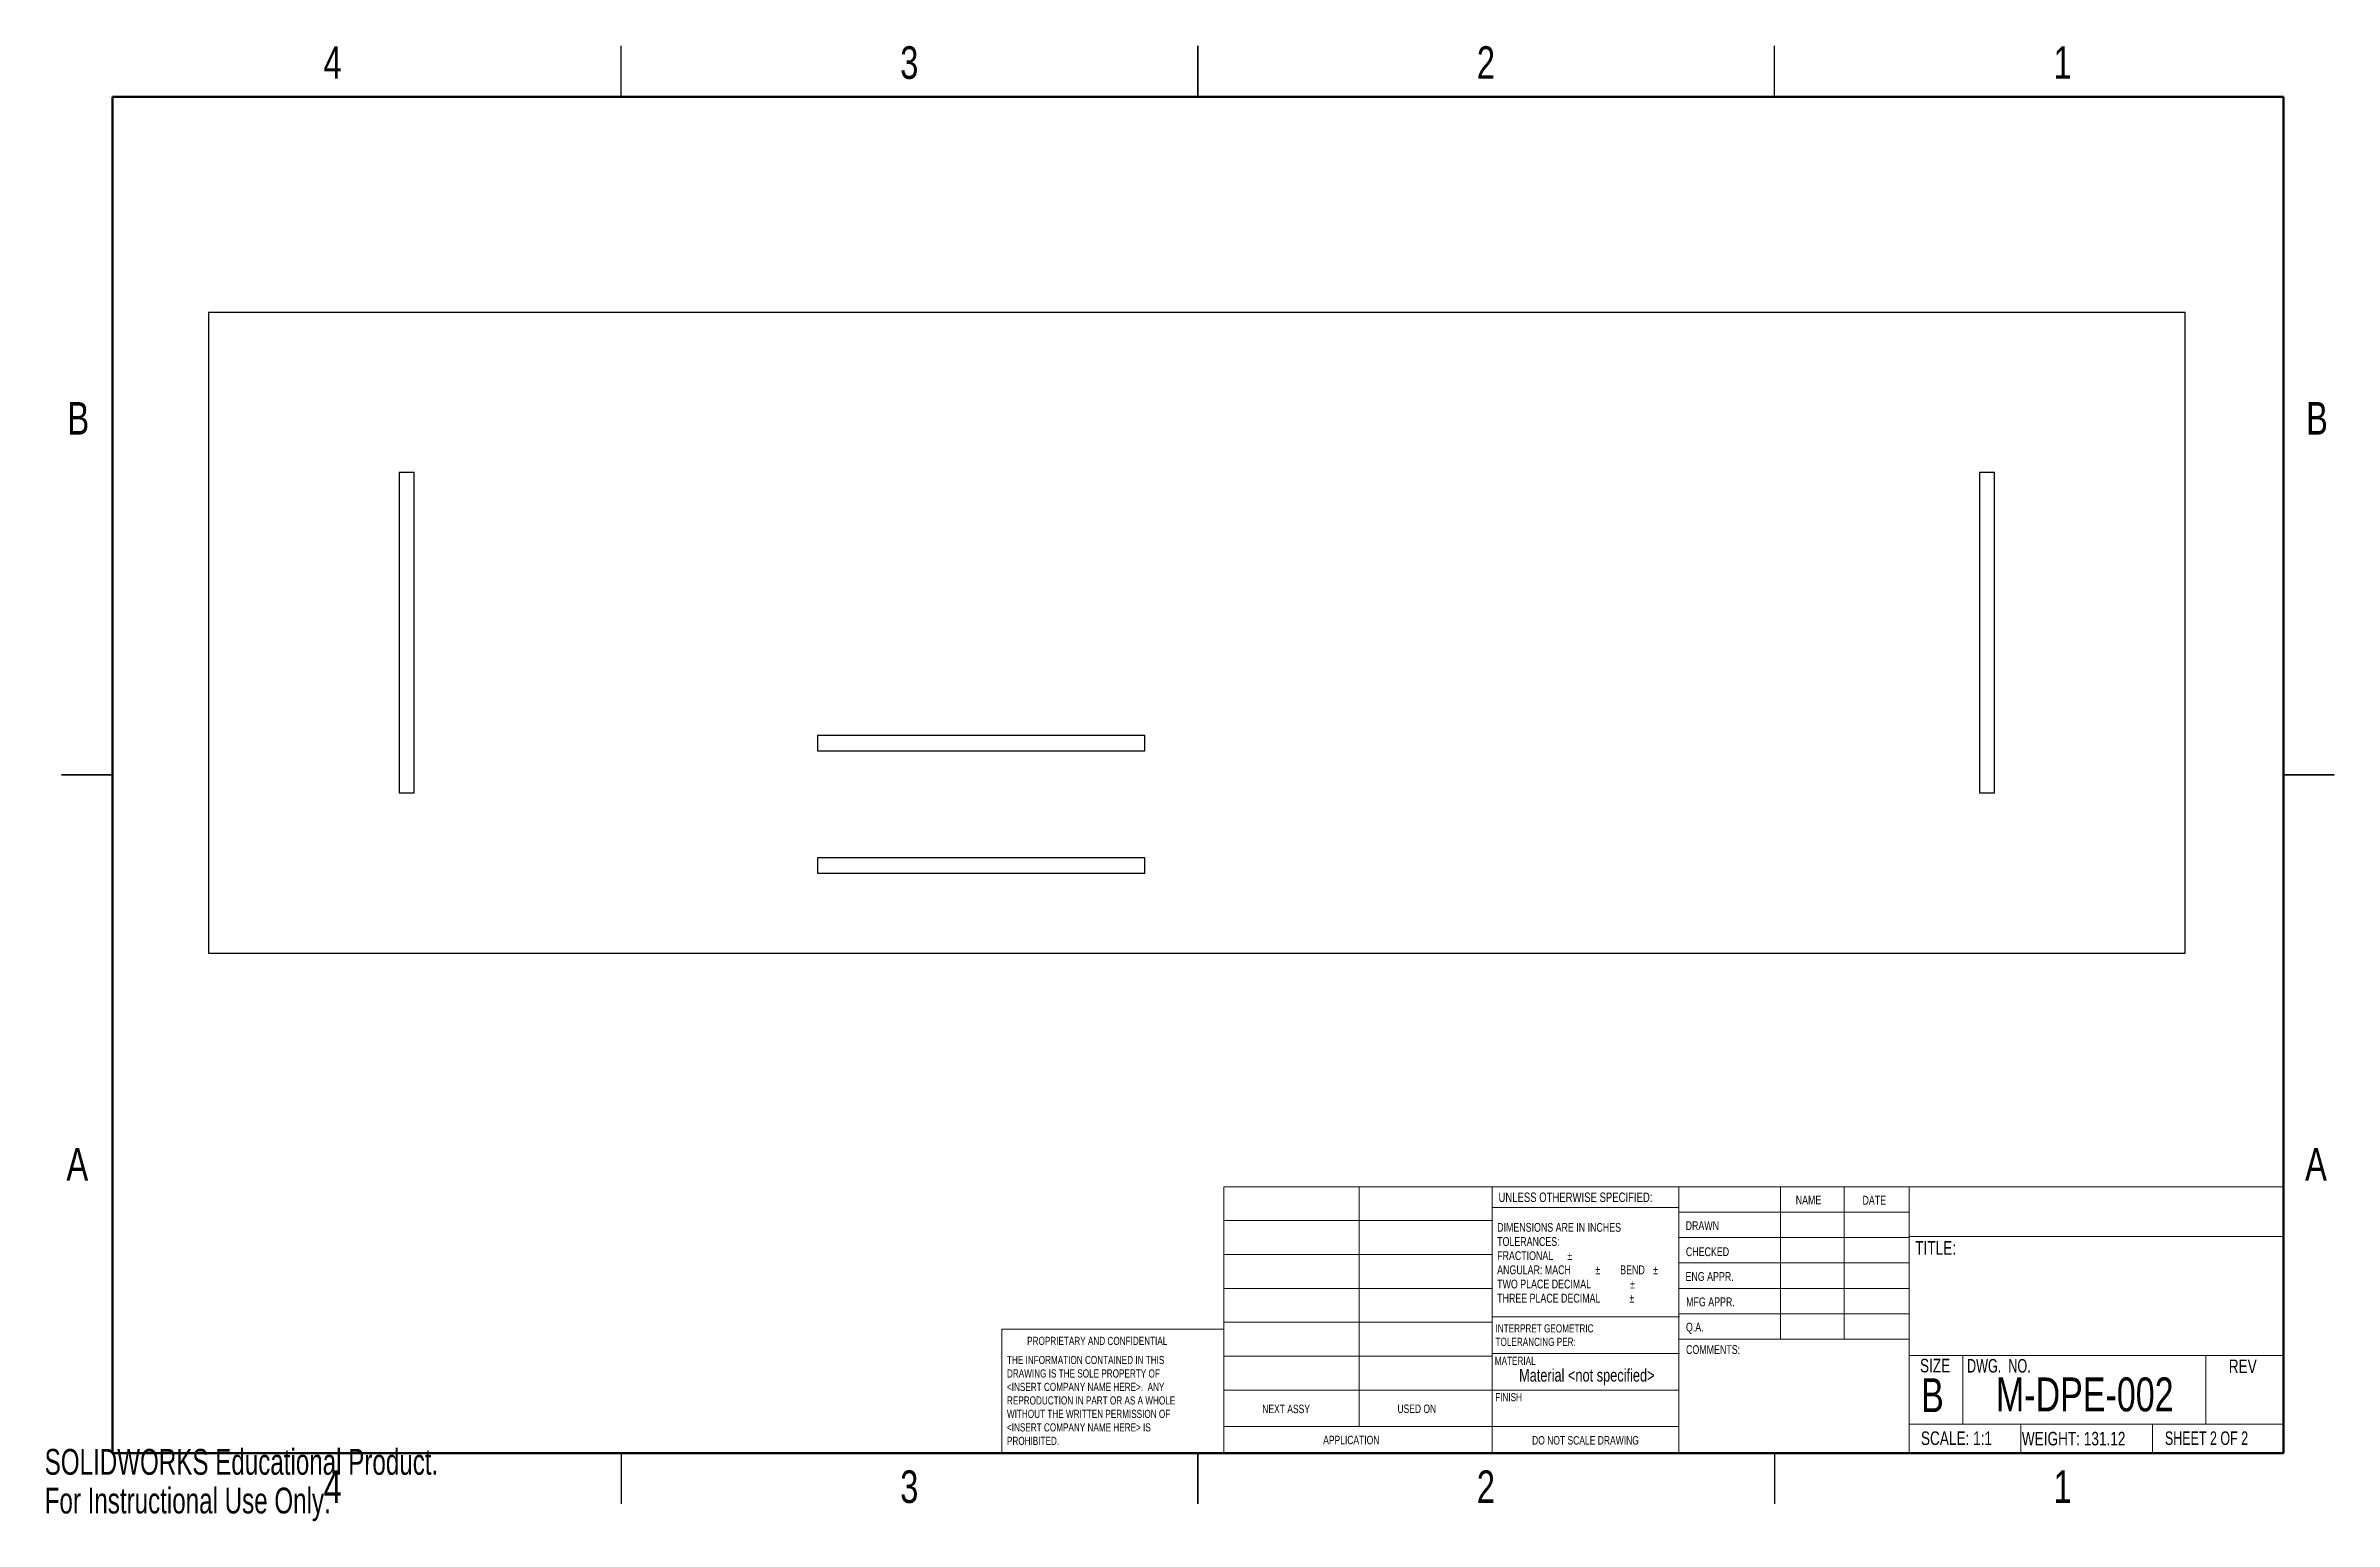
# Model space of a CAD drawing. Header units: millimetres. Extents: x 0 to 429, y 0 to 276.
import ezdxf

# ---------------------------------------------------------------- set-up
doc = ezdxf.new("R2010")
doc.units = ezdxf.units.MM
doc.styles.add('SLDTEXTSTYLE0', font='TXT', dxfattribs={"width": 0.75})
doc.styles.add('SLDTEXTSTYLE1', font='TXT', dxfattribs={"width": 0.6875})
doc.styles.add('SLDTEXTSTYLE2', font='TXT', dxfattribs={"width": 0.694444})
doc.styles.add('SLDTEXTSTYLE3', font='TXT', dxfattribs={"width": 0.7})

# ---------------------------------------------------------------- blocks, each defined once
blk = doc.blocks.new('SW_NOTE_0')
at = {"color": 0, "linetype": 'Continuous', "lineweight": 0, "char_height": 1.524, "attachment_point": 1, "style": 'SLDTEXTSTYLE0'}
for s, insert in [('INTERPRET GEOMETRIC', (0, 1.96)), ('TOLERANCING PER:', (0, -0.56))]:
    blk.add_mtext(s, dxfattribs=dict(at, insert=insert))
blk = doc.blocks.new('SW_NOTE_0_1')
at = {"color": 0, "linetype": 'Continuous', "lineweight": 0, "char_height": 1.651, "attachment_point": 1, "style": 'SLDTEXTSTYLE0'}
for s, insert in [('DIMENSIONS ARE IN INCHES', (0, 2.13)), ('TOLERANCES:', (0, -0.52)), ('FRACTIONAL', (0, -3.17)), ('%%p', (13.15, -3.17)), ('ANGULAR: MACH', (0, -5.82)), ('TWO PLACE DECIMAL', (0, -8.48)), ('%%p', (18.37, -5.82)), ('BEND', (23.04, -5.82)), ('%%p', (29.16, -5.82)), ('THREE PLACE DECIMAL', (0, -11.13)), ('%%p', (24.73, -11.13)), ('%%p', (24.88, -8.48))]:
    blk.add_mtext(s, dxfattribs=dict(at, insert=insert))
blk = doc.blocks.new('SW_NOTE_0_2')
at = {"color": 0, "linetype": 'Continuous', "lineweight": 0, "char_height": 1.524, "attachment_point": 1, "style": 'SLDTEXTSTYLE0'}
for s, insert in [('THE INFORMATION CONTAINED IN THIS', (0, 1.96)), ('<INSERT COMPANY NAME HERE>.  ANY', (0, -3.08)), ('DRAWING IS THE SOLE PROPERTY OF', (0, -0.56)), ('WITHOUT THE WRITTEN PERMISSION OF', (0, -8.13)), ('REPRODUCTION IN PART OR AS A WHOLE', (0, -5.61)), ('<INSERT COMPANY NAME HERE> IS', (0, -10.66)), ('PROHIBITED.', (0, -13.18))]:
    blk.add_mtext(s, dxfattribs=dict(at, insert=insert))

msp = doc.modelspace()

# ---------------------------------------------------------------- linework, layer by layer
at = {"color": 7, "linetype": 'Continuous', "lineweight": 25}
for p, q in [((107.95, 266.7), (107.95, 276.23)), ((215.9, 276.23), (215.9, 266.7)), ((215.9, 266.7), (215.9, 276.23)), ((323.85, 266.7), (323.85, 276.23)), ((30.69, 226.32), (30.69, 106.32)), ((400.69, 226.32), (30.69, 226.32)), ((400.69, 106.32), (400.69, 226.32)), ((69.19, 196.32), (66.35, 196.32)), ((66.35, 196.32), (66.35, 136.32)), ((69.19, 136.32), (69.19, 196.32)), ((362.19, 196.32), (362.19, 136.32)), ((365.03, 196.32), (362.19, 196.32)), ((365.03, 136.32), (365.03, 196.32)), ((205.94, 147.08), (144.69, 147.08)), ((144.69, 147.08), (144.69, 144.2)), ((205.94, 144.2), (205.94, 147.08)), ((144.69, 144.2), (205.94, 144.2)), ((3.17, 139.7), (12.7, 139.7)), ((12.7, 139.7), (3.17, 139.7)), ((428.62, 139.7), (419.1, 139.7)), ((419.1, 139.7), (428.62, 139.7)), ((66.35, 136.32), (69.19, 136.32)), ((362.19, 136.32), (365.03, 136.32)), ((205.94, 124.2), (144.69, 124.2)), ((144.69, 124.2), (144.69, 121.32)), ((144.69, 121.32), (205.94, 121.32)), ((205.94, 121.32), (205.94, 124.2)), ((30.69, 106.32), (400.69, 106.32)), ((107.95, 12.7), (107.95, 3.17)), ((215.9, 3.17), (215.9, 12.7)), ((215.9, 12.7), (215.9, 3.17)), ((323.85, 12.7), (323.85, 3.17))]:
    msp.add_line(p, q, dxfattribs=at)
at = {"color": 7, "linetype": 'Continuous', "lineweight": 50}
for p, q in [((12.7, 12.7), (12.7, 266.7)), ((12.7, 266.7), (419.1, 266.7)), ((419.1, 266.7), (419.1, 12.7)), ((419.1, 12.7), (12.7, 12.7))]:
    msp.add_line(p, q, dxfattribs=at)
at = {"color": 7, "linetype": 'Continuous', "lineweight": 18}
for p, q in [((220.75, 62.59), (419.1, 62.59)), ((220.75, 12.7), (220.75, 62.59)), ((246.1, 62.59), (246.1, 17.69)), ((270.97, 12.7), (270.97, 62.59)), ((305.95, 62.59), (305.95, 12.7)), ((324.96, 62.59), (324.96, 34.02)), ((336.86, 62.59), (336.86, 34.02)), ((349.03, 62.59), (349.03, 12.7)), ((220.75, 56.24), (270.97, 56.24)), ((305.95, 58.67), (270.97, 58.67)), ((305.95, 57.83), (349.03, 57.83)), ((305.95, 53.07), (349.03, 53.07)), ((349.03, 53.27), (419.1, 53.27)), ((220.75, 49.89), (270.97, 49.89)), ((305.95, 48.31), (349.03, 48.31)), ((220.75, 43.54), (270.97, 43.54)), ((349.03, 43.54), (305.95, 43.54)), ((349.03, 38.78), (305.95, 38.78)), ((179.17, 12.7), (179.17, 35.92)), ((220.75, 35.92), (179.17, 35.92)), ((220.75, 37.19), (270.97, 37.19)), ((270.97, 38.19), (306.06, 38.19)), ((220.75, 30.84), (270.97, 30.84)), ((270.97, 31.34), (306.06, 31.34)), ((349.03, 34.02), (306.06, 34.02)), ((349.03, 30.98), (419.1, 30.98)), ((359.08, 30.98), (359.08, 18.11)), ((404.57, 30.98), (404.57, 18.11)), ((220.75, 24.49), (270.97, 24.49)), ((270.97, 24.48), (305.95, 24.48)), ((220.75, 17.69), (305.95, 17.69)), ((349.03, 18.11), (419.1, 18.11)), ((369.94, 18.11), (369.94, 12.7)), ((394.62, 18.11), (394.62, 12.7))]:
    msp.add_line(p, q, dxfattribs=at)

# ---------------------------------------------------------------- block references
at = {"color": 7, "linetype": 'Continuous', "lineweight": 0}
for name, p in [('SW_NOTE_0_1', (271.92, 53.67)), ('SW_NOTE_0', (271.61, 34.86)), ('SW_NOTE_0_2', (180.15, 28.94))]:
    msp.add_blockref(name, p, dxfattribs=at)

# ---------------------------------------------------------------- texts
for s, insert, char_height, attachment_point, style in [('4', (53.91, 276.16), 6.1, 2, 'SLDTEXTSTYLE0'), ('3', (161.86, 276.16), 6.1, 2, 'SLDTEXTSTYLE0'), ('2', (269.81, 276.16), 6.1, 2, 'SLDTEXTSTYLE0'), ('1', (377.76, 276.16), 6.1, 2, 'SLDTEXTSTYLE0'), ('B', (6.3, 209.53), 6.1, 2, 'SLDTEXTSTYLE0'), ('B', (425.4, 209.53), 6.1, 2, 'SLDTEXTSTYLE0'), ('A', (6.11, 69.83), 6.1, 2, 'SLDTEXTSTYLE0'), ('A', (425.21, 69.83), 6.1, 2, 'SLDTEXTSTYLE0'), ('UNLESS OTHERWISE SPECIFIED:', (272.16, 61.5), 1.778, 1, 'SLDTEXTSTYLE0'), ('NAME', (327.82, 60.92), 1.651, 1, 'SLDTEXTSTYLE0'), ('DATE', (340.31, 60.88), 1.651, 1, 'SLDTEXTSTYLE0'), ('DRAWN', (307.2, 56.12), 1.651, 1, 'SLDTEXTSTYLE0'), ('TITLE:', (350.19, 52.39), 2.54, 1, 'SLDTEXTSTYLE0'), ('CHECKED', (307.25, 51.24), 1.651, 1, 'SLDTEXTSTYLE0'), ('ENG APPR.', (307.18, 46.6), 1.651, 1, 'SLDTEXTSTYLE0'), ('MFG APPR.', (307.3, 41.85), 1.651, 1, 'SLDTEXTSTYLE0'), ('PROPRIETARY AND CONFIDENTIAL', (183.93, 34.48), 1.524, 1, 'SLDTEXTSTYLE0'), ('Q.A.', (307.26, 37.12), 1.651, 1, 'SLDTEXTSTYLE0'), ('MATERIAL', (271.48, 30.75), 1.524, 1, 'SLDTEXTSTYLE0'), ('COMMENTS:', (307.28, 32.91), 1.651, 1, 'SLDTEXTSTYLE0'), ('SIZE', (351.08, 30.36), 2.54, 1, 'SLDTEXTSTYLE0'), ('DWG.  NO.', (359.88, 30.32), 2.54, 1, 'SLDTEXTSTYLE2'), ('REV', (408.88, 30.22), 2.54, 1, 'SLDTEXTSTYLE0'), ('Material <not specified>', (288.7, 28.47), 2.3813, 2, 'SLDTEXTSTYLE0'), ('B', (351.28, 26.72), 6.35, 1, 'SLDTEXTSTYLE0'), ('M-DPE-002', (381.92, 26.87), 6.35, 2, 'SLDTEXTSTYLE0'), ('NEXT ASSY', (227.94, 21.77), 1.587, 1, 'SLDTEXTSTYLE0'), ('USED ON', (253.25, 21.8), 1.587, 1, 'SLDTEXTSTYLE0'), ('FINISH', (271.55, 23.94), 1.524, 1, 'SLDTEXTSTYLE0'), ('APPLICATION', (239.35, 15.95), 1.5875, 1, 'SLDTEXTSTYLE0'), ('DO NOT SCALE DRAWING', (288.45, 15.89), 1.5875, 2, 'SLDTEXTSTYLE0'), ('SCALE: 1:1', (351.25, 16.76), 2.54, 1, 'SLDTEXTSTYLE0'), ('WEIGHT: 131.12', (370.14, 16.68), 2.54, 1, 'SLDTEXTSTYLE0'), ('SHEET 2 OF 2', (396.93, 16.77), 2.54, 1, 'SLDTEXTSTYLE1'), ('4', (53.91, 9.46), 6.1, 2, 'SLDTEXTSTYLE0'), ('3', (161.86, 9.46), 6.1, 2, 'SLDTEXTSTYLE0'), ('2', (269.81, 9.46), 6.1, 2, 'SLDTEXTSTYLE0'), ('1', (377.76, 9.46), 6.1, 2, 'SLDTEXTSTYLE0')]:
    msp.add_mtext(s, dxfattribs=dict(at, insert=insert, char_height=char_height, attachment_point=attachment_point, style=style))
at = {"color": 7, "linetype": 'Continuous', "char_height": 4.8336, "attachment_point": 1, "style": 'SLDTEXTSTYLE3'}
for s, insert in [('SOLIDWORKS Educational Product.', (0, 13.48)), ('For Instructional Use Only.', (0, 6.23))]:
    msp.add_mtext(s, dxfattribs=dict(at, insert=insert))

doc.saveas('drawing.dxf')
